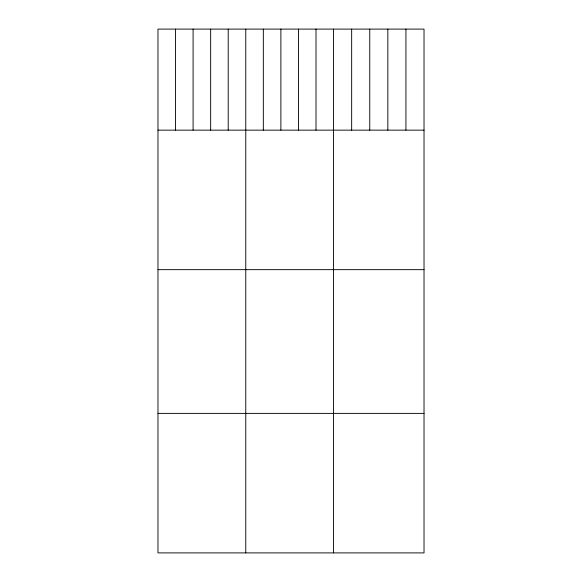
<?xml version="1.0" encoding="UTF-8"?>
<svg xmlns="http://www.w3.org/2000/svg" width="582" height="582" viewBox="0 0 582 582"><rect width="100%" height="100%" fill="white"/><g stroke="black" fill="none" stroke-linecap="round" stroke-linejoin="round"><path stroke-width="0.87" d="M424.023 130.142L424.023 552.9L157.977 552.9L157.977 29.1L424.023 29.1L424.023 130.142L157.977 130.142M157.977 269.655L424.023 269.655M157.977 413.387L424.023 413.387M405.93 29.1L405.93 130.142M387.845 29.1L387.845 130.142M369.752 29.1L369.752 130.142M351.659 29.1L351.659 130.142M333.566 29.1L333.566 552.9M316.011 29.1L316.011 130.142M298.45 29.1L298.45 130.142M280.888 29.1L280.888 130.142M263.333 29.1L263.333 130.142M245.771 29.1L245.771 552.9M228.209 29.1L228.209 130.142M210.655 29.1L210.655 130.142M193.093 29.1L193.093 130.142M175.531 29.1L175.531 130.142"/></g></svg>
